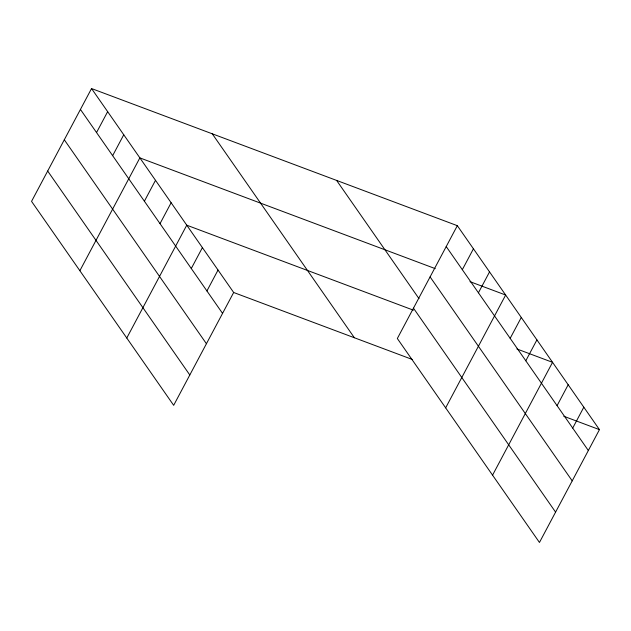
<?xml version="1.0" encoding="UTF-8"?>
<svg xmlns="http://www.w3.org/2000/svg" width="631" height="631" viewBox="0 0 631 631"><rect width="100%" height="100%" fill="white"/><g stroke="black" fill="none" stroke-linecap="round" stroke-linejoin="round"><path stroke-width="0.95" d="M91.542 88.545L31.55 201.368L173.675 405.323L233.667 292.492L91.542 88.545L457.325 225.677L599.45 429.632L539.458 542.455L397.333 338.508L457.325 225.677M96.543 132.549L107.649 111.655M112.649 155.66L123.755 134.774M79.869 270.715L139.861 157.884L435.232 268.625M144.389 201.21L155.494 180.324M160.022 223.65L171.127 202.756M126.776 338.019L186.76 225.188L413.415 310.168M191.288 268.514L202.393 247.628M206.921 290.954L218.034 270.06M462.326 269.682L473.431 248.795M478.432 292.8L489.538 271.906M445.66 407.847L505.652 295.024L469.985 281.655M510.171 338.35L521.285 317.456M525.804 360.782L536.918 339.896M492.559 475.151L552.551 362.328L516.884 348.959M557.078 405.654L568.184 384.76M572.711 428.086L583.817 407.2M233.667 292.492L412.414 359.512M563.783 416.263L599.45 429.632M446.22 246.571L588.344 450.526M430.09 276.906L572.214 480.861M336.615 180.427L419 298.644M413.471 308.165L555.588 512.12M212.253 133.796L354.37 337.751M80.429 109.431L222.554 313.386M64.299 139.774L206.424 343.721M47.68 171.033L189.805 374.98"/></g></svg>
